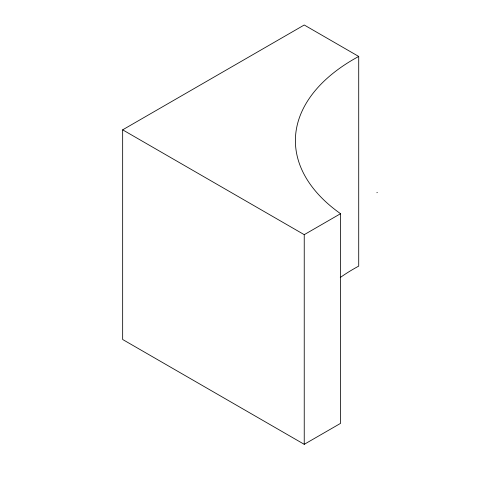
<?xml version="1.0" encoding="UTF-8"?>
<svg xmlns="http://www.w3.org/2000/svg" width="500" height="500" viewBox="0 0 500 500"><rect width="100%" height="100%" fill="white"/><g stroke="black" fill="none" stroke-linecap="round" stroke-linejoin="round"><path stroke-width="0.75" d="M358.713 56.45A199.681 115.288 0 0 0 340.556 213.694L340.556 423.363L304.237 444.325L122.662 339.494L122.662 129.831L304.237 25L358.713 56.45L358.713 266.112A199.681 115.288 0 0 0 340.262 277.519M122.662 129.831L304.237 234.662L340.556 213.694M376.869 192.731L377.337 192.463M304.237 234.662L304.237 444.325"/></g></svg>
